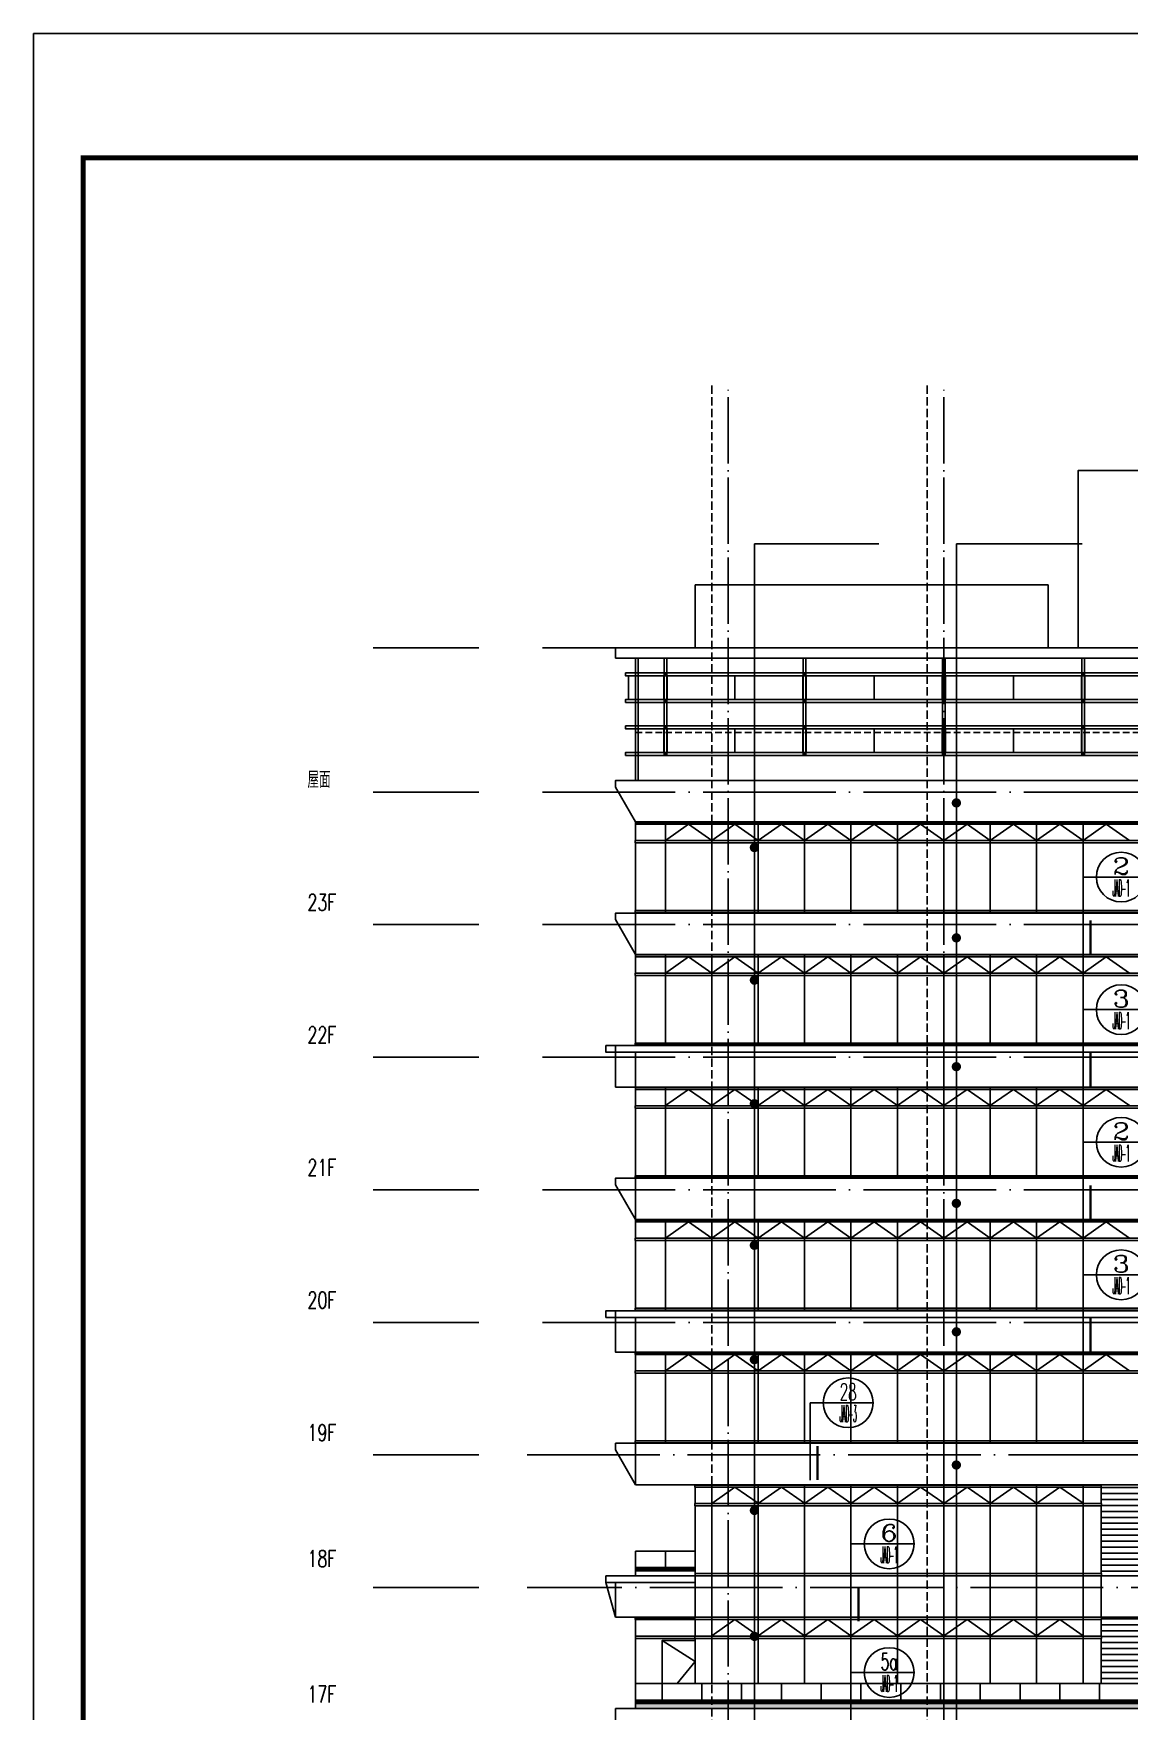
# Model space of a CAD drawing. Extents: x 1980812 to 2578970, y -669191 to 284498.
# Drawn here: x 2354384 to 2387442, y -268230 to -217606 of the extents above; entities that cross this region are included whole.
import ezdxf
from ezdxf.enums import TextEntityAlignment as Align

# ---------------------------------------------------------------- set-up
doc = ezdxf.new("R2010")
doc.units = 0
doc.header["$LTSCALE"] = 1000
doc.header["$MEASUREMENT"] = 0
for name, pattern in [('CONTINOUS', [0]), ('DASH', [0.35, 0.25, -0.1]), ('DOTE', [2.42, 2, -0.2, 0.02, -0.2]), ('HIDDEN', [0.375, 0.25, -0.125])]:
    doc.linetypes.add(name, pattern=pattern)
for name, color, linetype in [('0-立面(轮廓)', 63, 'CONTINOUS'), ('7-LM填充', 8, 'Continuous'), ('7-LM结构线、轮廓线', 40, 'Continuous'), ('8', 8, 'Continuous'), ('ALUM', 157, 'Continuous'), ('CURTWALL', 2, 'Continuous'), ('DIM_ELEV', 3, 'Continuous'), ('DIM_LEAD', 3, 'Continuous'), ('dote', 1, 'DOTE'), ('ELEV-4', 157, 'Continuous'), ('GLASS', 230, 'Continuous'), ('hatch', 8, 'Continuous'), ('HIDDEN', 8, 'HIDDEN'), ('LB铝板', 4, 'Continuous'), ('PJ', 4, 'Continuous'), ('PUB_DIM', 3, 'Continuous'), ('TK', 1, 'Continuous'), ('WALL', 4, 'Continuous'), ('柱网', 1, 'DOTE'), ('节点', 3, 'Continuous')]:
    doc.layers.add(name, color=color, linetype=linetype)
doc.styles.add('COMP', font='COMPLEX.shx', dxfattribs={"bigfont": 'hztxt'})
doc.styles.add('HZTXTW', font='txtw.shx', dxfattribs={"width": 0.6, "bigfont": 'hztxtw.shx'})
pattern_1 = [(0, (1050455.02, -1419414.14), (0, 180), [])]

# ---------------------------------------------------------------- blocks, each defined once
blk = doc.blocks.new('14123541325')
at = {"layer": 'hatch'}
h = blk.add_hatch(dxfattribs=at)
h.set_pattern_fill('玻璃', color=256, scale=150, style=0, double=1)
h.set_pattern_definition([(0, (-1363068.23, -1132663.94), (0, 180), [])])
h.paths.add_polyline_path([(-23831, -1390), (-23831, 720), (-23861, 720), (-23861, 800), (-23831, 800), (-23831, 1360), (-25480, 1360), (-25480, -1390)])
h.paths.add_polyline_path([(-26901, 720), (-26931, 720), (-26931, -1390), (-25480, -1390), (-25480, 1360), (-26931, 1360), (-26931, 800), (-26901, 800)])
at = {"layer": '0-立面(轮廓)', "color": 2}
for p, q in [((-41581, 1360), (-41581, 2260)), ((10719, 1360), (-41581, 1360)), ((-40991, 1345), (-40981, 1345)), ((-40991, 1290), (-40991, 1345)), ((-40991, 1290), (-40981, 1290)), ((-40981, 1345), (-40981, 1360)), ((-40981, 795), (-40981, 1290)), ((-39191, 1345), (-39181, 1345)), ((-39191, 1290), (-39191, 1345)), ((-39191, 1290), (-39181, 1290)), ((-39181, 1345), (-39181, 1360)), ((-39181, 795), (-39181, 1290)), ((-26931, 1345), (-26931, 1360)), ((-26921, 1345), (-26931, 1345)), ((-26931, 795), (-26931, 1290)), ((-26921, 1290), (-26931, 1290)), ((-26921, 1290), (-26921, 1345)), ((-23841, 1345), (-23831, 1345)), ((-23841, 1290), (-23841, 1345)), ((-23841, 1290), (-23831, 1290)), ((-23831, 1345), (-23831, 1360)), ((-23831, 795), (-23831, 1290)), ((10719, 1360), (10719, 1345)), ((10729, 1345), (10719, 1345)), ((10729, 1290), (10719, 1290)), ((10719, 1290), (10719, 795)), ((10729, 1290), (10729, 1345)), ((-40991, 795), (-40981, 795)), ((-40991, 725), (-40991, 795)), ((-40991, 725), (-40981, 725)), ((-40981, -1315), (-40981, 725)), ((-39191, 795), (-39181, 795)), ((-39191, 725), (-39191, 795)), ((-39191, 725), (-39181, 725)), ((-39181, -1313), (-39181, 725)), ((-26921, 795), (-26931, 795)), ((-26931, -1315), (-26931, 725)), ((-26921, 725), (-26931, 725)), ((-26921, 725), (-26921, 795)), ((-23841, 795), (-23831, 795)), ((-23841, 725), (-23841, 795)), ((-23841, 725), (-23831, 725)), ((-23831, -1315), (-23831, 725)), ((10719, 725), (10719, -1315)), ((-41581, -1390), (-39181, -1390)), ((-41581, -1590), (-41581, -1390)), ((-40991, -1315), (-40981, -1315)), ((-40991, -1372), (-40991, -1315)), ((-40991, -1372), (-40981, -1372)), ((-40981, -1390), (-40981, -1372)), ((-39191, -1385), (-39191, -1315)), ((-39191, -1385), (-39181, -1385)), ((-39181, -1740), (-39181, -1385)), ((-26921, -1315), (-26931, -1315)), ((-26931, -1740), (-26931, -1385)), ((-26921, -1385), (-26931, -1385)), ((-24431, -1390), (-26931, -1390)), ((-26921, -1385), (-26921, -1315)), ((11319, -1390), (-24431, -1390)), ((-24431, -1590), (-24431, -1390)), ((-23841, -1315), (-23831, -1315)), ((-23841, -1372), (-23841, -1315)), ((-23841, -1372), (-23831, -1372)), ((-23831, -1390), (-23831, -1372)), ((10729, -1315), (10719, -1315)), ((10729, -1372), (10719, -1372)), ((10719, -1372), (10719, -1390)), ((10729, -1372), (10729, -1315)), ((11319, -1390), (11319, -1590)), ((-41581, -1590), (-40981, -2640)), ((-41581, -1590), (-39181, -1590)), ((11319, -1590), (-24431, -1590)), ((-23831, -2640), (-23831, -1721)), ((-19631, -2640), (-19631, -1590)), ((10719, -1590), (10719, -2640))]:
    blk.add_line(p, q, dxfattribs=at)
at = {"layer": '0-立面(轮廓)'}
blk.add_line((-24431, -1590), (-24431, -1390), dxfattribs=at)
at = {"layer": '0-立面(轮廓)', "color": 2}
for points in [[(11219, 2610), (11319, 2610), (11319, 1360), (10719, 1360)], [(-24431, -1590), (-19631, -2640)], [(11319, -1590), (10719, -2640)]]:
    blk.add_lwpolyline(points, dxfattribs=at)
at = {"layer": '8'}
for p, q in [((-40081, 1360), (-40081, -1390)), ((-38681, 1360), (-38681, -1740)), ((-37281, 1360), (-37281, -1740)), ((-35881, 1360), (-35881, -1740)), ((-34481, 1360), (-34481, -1740)), ((-33081, 1360), (-33081, -1740)), ((-31681, 1360), (-31681, -1740)), ((-30281, 1360), (-30281, -1740)), ((-28881, 1360), (-28881, -1740)), ((-27481, 1360), (-27481, -1740)), ((-25898, 1360), (-25898, -1390)), ((-24865, 1360), (-24865, -1390)), ((-23281, 1360), (-23281, -1390)), ((-21881, 1360), (-21881, -1390)), ((-20481, 1360), (-20481, -1390)), ((-19081, 1360), (-19081, -1390)), ((-17681, 1360), (-17681, -1390)), ((-16281, 1360), (-16281, -1390)), ((-14881, 1360), (-14881, -1390)), ((-13481, 1360), (-13481, -1390)), ((-12081, 1360), (-12081, -1390)), ((-10681, 1360), (-10681, -1390)), ((-9281, 1360), (-9281, -1390)), ((-7881, 1360), (-7881, -1390)), ((-6481, 1360), (-6481, -1390)), ((-5081, 1360), (-5081, -1390)), ((-3681, 1360), (-3681, -1390)), ((-2281, 1360), (-2281, -1390)), ((-881, 1360), (-881, -1390)), ((519, 1360), (519, -1390)), ((1919, 1360), (1919, -1390)), ((3319, 1360), (3319, -1390)), ((4719, 1360), (4719, -1390)), ((6119, 1360), (6119, -1390)), ((7519, 1360), (7519, -1390)), ((8919, 1360), (8919, -1390)), ((10319, 1360), (10319, -1390))]:
    blk.add_line(p, q, dxfattribs=at)
for points in [[(-40081, 795), (-40531, 1290), (-40981, 795)], [(-37281, 795), (-37981, 1285), (-38681, 795)], [(-35881, 795), (-36581, 1285), (-37281, 795)], [(-34481, 795), (-35181, 1285), (-35881, 795)], [(-33081, 795), (-33781, 1285), (-34481, 795)], [(-31681, 795), (-32381, 1285), (-33081, 795)], [(-30281, 795), (-30981, 1285), (-31681, 795)], [(-28881, 795), (-29581, 1285), (-30281, 795)], [(-27481, 795), (-28181, 1285), (-28881, 795)], [(-21881, 800), (-22581, 1290), (-23281, 800)], [(-20481, 800), (-21181, 1290), (-21881, 800)], [(-19081, 800), (-19781, 1290), (-20481, 800)], [(-17681, 800), (-18381, 1290), (-19081, 800)], [(-16281, 800), (-16981, 1290), (-17681, 800)], [(-14881, 800), (-15581, 1290), (-16281, 800)], [(-13481, 800), (-14181, 1290), (-14881, 800)], [(-12081, 800), (-12781, 1290), (-13481, 800)], [(-10681, 800), (-11381, 1290), (-12081, 800)], [(-9281, 800), (-9981, 1290), (-10681, 800)], [(-7881, 800), (-8581, 1290), (-9281, 800)], [(-6481, 800), (-7181, 1290), (-7881, 800)], [(-5081, 800), (-5781, 1290), (-6481, 800)], [(-3681, 800), (-4381, 1290), (-5081, 800)], [(-2281, 800), (-2981, 1290), (-3681, 800)], [(-881, 800), (-1581, 1290), (-2281, 800)], [(519, 800), (-181, 1290), (-881, 800)], [(1919, 800), (1219, 1290), (519, 800)], [(3319, 800), (2619, 1290), (1919, 800)], [(4719, 800), (4019, 1290), (3319, 800)], [(6119, 800), (5419, 1290), (4719, 800)], [(7519, 800), (6819, 1290), (6119, 800)], [(8919, 800), (8219, 1290), (7519, 800)], [(10319, 800), (9619, 1290), (8919, 800)]]:
    blk.add_lwpolyline(points, dxfattribs=at)
at = {"layer": 'ALUM'}
for p, q in [((-26931, 1345), (-40981, 1345)), ((-26931, 1290), (-40981, 1290)), ((10719, 1345), (-23831, 1345)), ((10719, 1290), (-23831, 1290)), ((-26931, 795), (-40981, 795)), ((-26931, 725), (-40981, 725)), ((10719, 795), (-23841, 795)), ((10719, 725), (-23841, 725)), ((-39181, -1315), (-40981, -1315)), ((-39191, -1372), (-40981, -1372)), ((-26931, -1315), (-39181, -1315)), ((-26931, -1385), (-39181, -1385)), ((10719, -1315), (-23831, -1315)), ((10719, -1372), (-23831, -1372))]:
    blk.add_line(p, q, dxfattribs=at)
blk = doc.blocks.new('ASD')
at = {"color": 2}
for points in [[(-16, 77), (64, 77), (64, -2858), (-16, -2858)], [(4221, -368), (27, -368), (27, -458), (4221, -458)], [(4221, -1168), (27, -1168), (27, -1258), (4221, -1258)], [(4221, -1968), (27, -1968), (27, -2058), (4221, -2058)], [(4221, -2768), (27, -2768), (27, -2858), (4221, -2858)]]:
    blk.add_lwpolyline(points, close=True, dxfattribs=at)
at = {"layer": '8'}
for points in [[(2124, -458), (2124, -1168)], [(2124, -2058), (2124, -2768)]]:
    blk.add_lwpolyline(points, dxfattribs=at)
at = {"layer": 'ELEV-4'}
for points in [[(4174, -458), (74, -458), (74, -1168), (4174, -1168)], [(4174, -2058), (74, -2058), (74, -2768), (4174, -2768)]]:
    blk.add_lwpolyline(points, close=True, dxfattribs=at)
blk = doc.blocks.new('_index')
blk.add_line((-0.5, 0), (0.5, 0))
blk.add_circle((0, 0), 0.5)
at = {"style": 'COMP'}
for tag, width, p, p2 in [('1', 2.333333, (-0.17, 0.05), (0.17, 0.05)), ('-', 1.166667, (-0.17, -0.39), (0.17, -0.39))]:
    blk.add_attdef(tag, text='', height=0.34, dxfattribs=dict(at, width=width)).set_placement(p, p2, align=Align.FIT)
blk = doc.blocks.new('A$C312629BB')
at = {"layer": '节点'}
for p, q in [((10700, 69434), (11967, 69434)), ((10700, 67100), (10700, 69434)), ((10700, 65434), (11967, 65434)), ((10700, 63100), (10700, 65434)), ((10700, 61434), (11967, 61434)), ((10700, 59100), (10700, 61434)), ((10700, 57434), (11967, 57434)), ((10700, 55100), (10700, 57434)), ((2464, 53573), (3731, 53573)), ((2464, 51239), (2464, 53573)), ((3700, 46982), (3700, 49316)), ((3700, 45434), (4967, 45434)), ((3700, 43100), (3700, 45434))]:
    blk.add_line(p, q, dxfattribs=at)
at = {"layer": '节点', "ltscale": 0.5}
blk.add_line((3700, 49316), (4101, 49316), dxfattribs=at)
at = {"layer": '节点', "ltscale": 0.5, "const_width": 75}
for points in [[(10925, 67100), (10925, 68133)], [(10925, 63100), (10925, 64133)], [(10925, 59100), (10925, 60133)], [(10925, 55100), (10925, 56133)], [(2689, 51239), (2689, 52272)], [(3925, 46982), (3925, 48015)]]:
    blk.add_lwpolyline(points, dxfattribs=at)
at = {"layer": '节点', "ltscale": 0.5}
ref = blk.add_blockref('_index', (11851, 69434), dxfattribs=dict(at, xscale=1500.000000075524, yscale=1500.000000075524, zscale=1500.000000075524))
ref.add_attrib('1', '2', dxfattribs={"layer": '0', "height": 510, "rotation": 360, "style": 'COMP', "width": 1.5}).set_placement((11596, 69509), (12106, 69509), align=Align.FIT)
ref.add_attrib('-', 'JAD-1', dxfattribs={"layer": '0', "height": 510, "style": 'COMP', "width": 0.225806}).set_placement((11596, 68849), (12106, 68849), align=Align.FIT)
ref = blk.add_blockref('_index', (11851, 65434), dxfattribs=dict(at, xscale=1500.000000075524, yscale=1500.000000075524, zscale=1500.000000075524))
ref.add_attrib('1', '3', dxfattribs={"layer": '0', "height": 510, "rotation": 360, "style": 'COMP', "width": 1.5}).set_placement((11596, 65509), (12106, 65509), align=Align.FIT)
ref.add_attrib('-', 'JAD-1', dxfattribs={"layer": '0', "height": 510, "style": 'COMP', "width": 0.225806}).set_placement((11596, 64849), (12106, 64849), align=Align.FIT)
ref = blk.add_blockref('_index', (11851, 61434), dxfattribs=dict(at, xscale=1500.000000075524, yscale=1500.000000075524, zscale=1500.000000075524))
ref.add_attrib('1', '2', dxfattribs={"layer": '0', "height": 510, "rotation": 360, "style": 'COMP', "width": 1.5}).set_placement((11596, 61509), (12106, 61509), align=Align.FIT)
ref.add_attrib('-', 'JAD-1', dxfattribs={"layer": '0', "height": 510, "style": 'COMP', "width": 0.225806}).set_placement((11596, 60849), (12106, 60849), align=Align.FIT)
ref = blk.add_blockref('_index', (11851, 57434), dxfattribs=dict(at, xscale=1500.000000075524, yscale=1500.000000075524, zscale=1500.000000075524))
ref.add_attrib('1', '3', dxfattribs={"layer": '0', "height": 510, "rotation": 360, "style": 'COMP', "width": 1.5}).set_placement((11596, 57509), (12106, 57509), align=Align.FIT)
ref.add_attrib('-', 'JAD-1', dxfattribs={"layer": '0', "height": 510, "style": 'COMP', "width": 0.225806}).set_placement((11596, 56849), (12106, 56849), align=Align.FIT)
ref = blk.add_blockref('_index', (3615, 53573), dxfattribs=dict(at, xscale=1500.000000075524, yscale=1500.000000075524, zscale=1500.000000075524))
ref.add_attrib('1', '28', dxfattribs={"layer": '0', "height": 510, "rotation": 360, "style": 'COMP', "width": 0.617647}).set_placement((3360, 53648), (3870, 53648), align=Align.FIT)
ref.add_attrib('-', 'JAD-3', dxfattribs={"layer": '0', "height": 510, "style": 'COMP', "width": 0.214286}).set_placement((3360, 52988), (3870, 52988), align=Align.FIT)
ref = blk.add_blockref('_index', (4851, 49316), dxfattribs=dict(at, xscale=1500.000000075524, yscale=1500.000000075524, zscale=1500.000000075524))
ref.add_attrib('1', '6', dxfattribs={"layer": '0', "height": 510, "rotation": 360, "style": 'COMP', "width": 1.5}).set_placement((4596, 49391), (5106, 49391), align=Align.FIT)
ref.add_attrib('-', 'JAD-1', dxfattribs={"layer": '0', "height": 510, "style": 'COMP', "width": 0.225806}).set_placement((4596, 48731), (5106, 48731), align=Align.FIT)
ref = blk.add_blockref('_index', (4851, 45434), dxfattribs=dict(at, xscale=1500.000000075524, yscale=1500.000000075524, zscale=1500.000000075524))
ref.add_attrib('1', '5a', dxfattribs={"layer": '0', "height": 510, "rotation": 360, "style": 'COMP', "width": 0.6}).set_placement((4596, 45509), (5106, 45509), align=Align.FIT)
ref.add_attrib('-', 'JAD-1', dxfattribs={"layer": '0', "height": 510, "style": 'COMP', "width": 0.225806}).set_placement((4596, 44849), (5106, 44849), align=Align.FIT)
blk = doc.blocks.new('A$C71A564B7')
at = {"layer": 'DIM_LEAD', "color": 3}
for p, q in [((786, 1279), (786, 79488)), ((786, 10325), (786, 79488)), ((786, 14325), (786, 79488)), ((786, 18525), (786, 79488)), ((786, 22325), (786, 79488)), ((786, 25616), (786, 79488)), ((786, 30325), (786, 79488)), ((786, 34325), (786, 79488)), ((786, 38325), (786, 79488)), ((786, 42325), (786, 79488)), ((786, 46525), (786, 79488)), ((786, 50325), (786, 79488)), ((786, 54875), (786, 79488)), ((786, 58325), (786, 79488)), ((786, 62596), (786, 79488)), ((786, 66325), (786, 79488)), ((786, 70325), (786, 79488)), ((786, 4690), (786, 79488)), ((786, 79488), (4539, 79488)), ((6879, 3590), (6879, 79488)), ((6879, 11693), (6879, 79488)), ((6879, 55713), (6879, 79488)), ((6879, 19693), (6879, 79488)), ((6879, 23693), (6879, 79488)), ((6879, 39693), (6879, 79488)), ((6879, 51695), (6879, 79488)), ((6879, 63714), (6879, 79488)), ((6879, 71672), (6879, 79488)), ((6879, 3590), (6879, 79488)), ((6879, 27770), (6879, 79488)), ((6879, 7724), (6879, 79488)), ((6879, 43689), (6879, 79488)), ((6879, 35658), (6879, 79488)), ((6879, 16093), (6879, 79488)), ((6879, 67600), (6879, 79488)), ((6879, 59590), (6879, 79488)), ((6879, 79488), (10677, 79488))]:
    blk.add_line(p, q, dxfattribs=at)
at = {"layer": 'DIM_LEAD', "color": 3, "const_width": 140}
for points in [[(6879, 71602, 1), (6879, 71742, 1)], [(786, 70255, 1), (786, 70395, 1)], [(6879, 67530, 1), (6879, 67670, 1)], [(786, 66255, 1), (786, 66395, 1)], [(6879, 63644, 1), (6879, 63784, 1)], [(786, 62526, 1), (786, 62666, 1)], [(6879, 59520, 1), (6879, 59660, 1)], [(786, 58255, 1), (786, 58395, 1)], [(6879, 55643, 1), (6879, 55783, 1)], [(786, 54805, 1), (786, 54945, 1)], [(6879, 51625, 1), (6879, 51765, 1)], [(786, 50255, 1), (786, 50395, 1)], [(786, 46455, 1), (786, 46595, 1)]]:
    blk.add_lwpolyline(points, format="xyb", close=True, dxfattribs=at)

msp = doc.modelspace()

# ---------------------------------------------------------------- hatches: boundary and pattern name
at = {"layer": 'hatch'}
h = msp.add_hatch(dxfattribs=at)
h.set_pattern_fill('玻璃', color=256, scale=150, style=0, double=1)
h.set_pattern_definition(pattern_1)
h.paths.add_polyline_path([(2389692.1, -262025.4), (2389682.1, -262025.4), (2389682.1, -261955.4), (2389692.1, -261955.4), (2389692.1, -261460.4), (2389682.1, -261460.4), (2389682.1, -261405.4), (2389692.1, -261405.4), (2389692.1, -261390.4), (2386592.1, -261390.4), (2386592.1, -261955.4), (2386602.1, -261955.4), (2386602.1, -262025.4), (2386592.1, -262025.4), (2386592.1, -264140.4), (2386602.1, -264140.4), (2389692.1, -264140.4)])
h = msp.add_hatch(dxfattribs=at)
h.set_pattern_fill('玻璃', color=256, scale=150, style=0, double=1)
h.set_pattern_definition(pattern_1)
h.paths.add_polyline_path([(2386592.1, -265390.4), (2386592.1, -267350.4), (2389692.1, -267350.4), (2389692.1, -266025.4), (2389682.1, -266025.4), (2389682.1, -265955.4), (2389692.1, -265955.4), (2389692.1, -265460.4), (2389682.1, -265460.4), (2389682.1, -265390.4)])
h = msp.add_hatch(dxfattribs=at)
h.set_pattern_fill('粉刷', color=256, scale=50, style=0, double=1)
h.set_pattern_definition([(37.5, (1050455.02, -1403594.14), (-6.299336, 192.682377), [0, -152, 0, -170, 0, -162.5]), (7.5, (1050455.02, -1403594.14), (176.97767, 282.214607), [0, -82, 0, -137, 0, -52.5]), (327.5, (1050332.02, -1403594.14), (311.414186, 0.565905), [0, -50, 0, -180, 0, -235]), (317.5, (1050332.02, -1403594.14), (300.61266, 87.767556), [0, -25, 0, -118, 0, -135])])
h.paths.add_polyline_path([(2389692.1, -267990.4), (2372542.1, -267990.4), (2372542.1, -268140.4), (2389692.1, -268140.4)])

# ---------------------------------------------------------------- linework, layer by layer
at = {"color": 2}
for points in [[(2373439.1, -236895.4), (2372242.1, -236895.4), (2372242.1, -236985.4), (2373439.1, -236985.4)], [(2372542.1, -236450.4), (2372622.1, -236450.4), (2372622.1, -240140.4), (2372542.1, -240140.4)], [(2373439.1, -237695.4), (2372242.1, -237695.4), (2372242.1, -237785.4), (2373439.1, -237785.4)], [(2373439.1, -238495.4), (2372242.1, -238495.4), (2372242.1, -238585.4), (2373439.1, -238585.4)], [(2373439.1, -239295.4), (2372242.1, -239295.4), (2372242.1, -239385.4), (2373439.1, -239385.4)]]:
    msp.add_lwpolyline(points, close=True, dxfattribs=at)
at = {"layer": '0-立面(轮廓)', "color": 2}
for p, q in [((2407692.1, -240140.4), (2372542.1, -240140.4)), ((2408092.1, -240140.4), (2372542.1, -240140.4)), ((2372532.1, -241955.4), (2372532.1, -242025.4)), ((2372542.1, -241955.4), (2372532.1, -241955.4)), ((2372542.1, -242025.4), (2372532.1, -242025.4)), ((2372542.1, -244065.4), (2372542.1, -242025.4)), ((2372532.1, -244122.4), (2372532.1, -244065.4)), ((2372542.1, -244065.4), (2372532.1, -244065.4)), ((2372532.1, -244122.4), (2372532.1, -244065.4)), ((2372542.1, -244065.4), (2372532.1, -244065.4)), ((2372532.1, -244122.4), (2372542.1, -244122.4)), ((2372532.1, -244122.4), (2372542.1, -244122.4)), ((2372542.1, -244140.4), (2372542.1, -244122.4)), ((2372542.1, -244140.4), (2372542.1, -244122.4)), ((2372542.1, -244122.4), (2372542.1, -244140.4)), ((2372542.1, -244140.4), (2372542.1, -244122.4)), ((2372542.1, -244140.4), (2372542.1, -244122.4)), ((2372542.1, -244122.4), (2372542.1, -244140.4)), ((2408092.1, -244140.4), (2372542.1, -244140.4)), ((2372542.1, -244140.4), (2372542.1, -244490.4)), ((2408092.1, -244140.4), (2372542.1, -244140.4)), ((2372542.1, -244140.4), (2372542.1, -244490.4)), ((2372542.1, -245390.4), (2372542.1, -244490.4)), ((2407692.1, -245390.4), (2372542.1, -245390.4)), ((2372542.1, -245955.4), (2372542.1, -245390.4)), ((2411242.1, -245390.4), (2372542.1, -245390.4)), ((2372532.1, -245955.4), (2372532.1, -246025.4)), ((2372542.1, -245955.4), (2372532.1, -245955.4)), ((2372542.1, -246025.4), (2372532.1, -246025.4)), ((2372542.1, -248063.4), (2372542.1, -246025.4)), ((2371942.1, -248140.4), (2371642.1, -248140.4)), ((2371642.1, -248140.4), (2371642.1, -248340.4)), ((2371942.1, -248140.4), (2371642.1, -248140.4)), ((2371642.1, -248140.4), (2371642.1, -248340.4)), ((2371642.1, -248340.4), (2371942.1, -248340.4)), ((2371642.1, -248340.4), (2371942.1, -248340.4)), ((2371942.1, -248140.4), (2371942.1, -248340.4)), ((2371942.1, -248340.4), (2371942.1, -248140.4)), ((2425142.1, -248140.4), (2371942.1, -248140.4)), ((2371942.1, -248140.4), (2371942.1, -248340.4)), ((2425142.1, -248340.4), (2371942.1, -248340.4)), ((2372532.1, -248120.4), (2372532.1, -248063.4)), ((2372542.1, -248063.4), (2372532.1, -248063.4)), ((2372532.1, -248120.4), (2372542.1, -248120.4)), ((2372542.1, -248140.4), (2372542.1, -248120.4)), ((2372542.1, -248140.4), (2372542.1, -248120.4)), ((2372542.1, -248120.4), (2372542.1, -248140.4)), ((2372542.1, -249955.4), (2372542.1, -248340.4)), ((2424842.1, -249390.4), (2372542.1, -249390.4)), ((2372532.1, -249955.4), (2372532.1, -250025.4)), ((2372542.1, -249955.4), (2372532.1, -249955.4)), ((2372542.1, -250025.4), (2372532.1, -250025.4)), ((2372542.1, -252065.4), (2372542.1, -250025.4)), ((2372532.1, -252122.4), (2372532.1, -252065.4)), ((2372542.1, -252065.4), (2372532.1, -252065.4)), ((2372532.1, -252122.4), (2372542.1, -252122.4)), ((2372542.1, -252140.4), (2372542.1, -252122.4)), ((2372542.1, -252140.4), (2372542.1, -252122.4)), ((2372542.1, -252122.4), (2372542.1, -252140.4)), ((2408092.1, -252140.4), (2372542.1, -252140.4)), ((2372542.1, -252140.4), (2372542.1, -252490.4)), ((2372542.1, -253390.4), (2372542.1, -252490.4)), ((2407692.1, -253390.4), (2372542.1, -253390.4)), ((2372542.1, -253955.4), (2372542.1, -253390.4)), ((2411242.1, -253390.4), (2372542.1, -253390.4)), ((2372532.1, -253955.4), (2372532.1, -254025.4)), ((2372542.1, -253955.4), (2372532.1, -253955.4)), ((2372542.1, -254025.4), (2372532.1, -254025.4)), ((2372542.1, -256063.4), (2372542.1, -254025.4)), ((2371942.1, -256140.4), (2371642.1, -256140.4)), ((2371642.1, -256140.4), (2371642.1, -256340.4)), ((2371942.1, -256340.4), (2371942.1, -256140.4)), ((2425142.1, -256140.4), (2371942.1, -256140.4)), ((2371942.1, -256140.4), (2371942.1, -256340.4)), ((2372532.1, -256120.4), (2372532.1, -256063.4)), ((2372542.1, -256063.4), (2372532.1, -256063.4)), ((2372532.1, -256120.4), (2372542.1, -256120.4)), ((2372542.1, -256140.4), (2372542.1, -256120.4)), ((2372542.1, -256140.4), (2372542.1, -256120.4)), ((2372542.1, -256120.4), (2372542.1, -256140.4)), ((2371642.1, -256340.4), (2371942.1, -256340.4)), ((2425142.1, -256340.4), (2371942.1, -256340.4)), ((2372542.1, -256490.4), (2372542.1, -256340.4)), ((2372542.1, -257390.4), (2372542.1, -256490.4)), ((2372532.1, -257405.4), (2372542.1, -257405.4)), ((2372532.1, -257460.4), (2372532.1, -257405.4)), ((2372532.1, -257460.4), (2372542.1, -257460.4)), ((2424842.1, -257390.4), (2372542.1, -257390.4)), ((2372542.1, -257390.4), (2372542.1, -257405.4)), ((2372542.1, -257460.4), (2372542.1, -257955.4)), ((2372532.1, -257955.4), (2372542.1, -257955.4)), ((2372532.1, -258025.4), (2372532.1, -257955.4)), ((2372532.1, -258025.4), (2372542.1, -258025.4)), ((2372542.1, -258025.4), (2372542.1, -260065.4)), ((2372532.1, -260065.4), (2372542.1, -260065.4)), ((2372532.1, -260122.4), (2372532.1, -260065.4)), ((2372532.1, -260122.4), (2372542.1, -260122.4)), ((2372542.1, -260122.4), (2372542.1, -260140.4)), ((2372542.1, -260490.4), (2372542.1, -260140.4)), ((2408092.1, -260140.4), (2372542.1, -260140.4)), ((2372542.1, -260490.4), (2372542.1, -261390.4)), ((2411242.1, -261390.4), (2372542.1, -261390.4)), ((2374332.1, -261405.4), (2374342.1, -261405.4)), ((2374332.1, -261460.4), (2374332.1, -261405.4)), ((2374332.1, -261460.4), (2374342.1, -261460.4)), ((2374342.1, -261390.4), (2374342.1, -261405.4)), ((2374342.1, -261460.4), (2374342.1, -261955.4)), ((2386592.1, -261955.4), (2386592.1, -261390.4)), ((2374332.1, -261955.4), (2374342.1, -261955.4)), ((2374332.1, -262025.4), (2374332.1, -261955.4)), ((2374332.1, -262025.4), (2374342.1, -262025.4)), ((2374342.1, -262025.4), (2374342.1, -264065.4)), ((2386592.1, -261955.4), (2386602.1, -261955.4)), ((2386592.1, -264065.4), (2386592.1, -262025.4)), ((2386602.1, -262025.4), (2386592.1, -262025.4)), ((2386602.1, -261955.4), (2386602.1, -262025.4)), ((2372542.1, -263390.4), (2374342.1, -263390.4)), ((2371642.1, -264340.4), (2371642.1, -264140.4)), ((2374342.1, -264140.4), (2371642.1, -264140.4)), ((2374342.1, -264135.4), (2374342.1, -264490.4)), ((2386592.1, -264065.4), (2386602.1, -264065.4)), ((2386592.1, -264490.4), (2386592.1, -264135.4)), ((2386602.1, -264135.4), (2386592.1, -264135.4)), ((2425142.1, -264140.4), (2386592.1, -264140.4)), ((2386602.1, -264065.4), (2386602.1, -264135.4)), ((2374342.1, -264340.4), (2371642.1, -264340.4)), ((2371642.1, -264340.4), (2371942.1, -265390.4)), ((2371942.1, -264490.4), (2371942.1, -264340.4)), ((2371942.1, -265390.4), (2371942.1, -264490.4)), ((2374342.1, -264490.4), (2374342.1, -265390.4)), ((2374342.1, -264490.4), (2374342.1, -265390.4)), ((2386592.1, -264490.4), (2386592.1, -265390.4)), ((2371942.1, -265390.4), (2374342.1, -265390.4)), ((2372532.1, -265460.4), (2372532.1, -265405.4)), ((2372542.1, -265405.4), (2372532.1, -265405.4)), ((2372532.1, -265460.4), (2372542.1, -265460.4)), ((2372542.1, -267390.4), (2372542.1, -265390.4)), ((2372542.1, -265405.4), (2372542.1, -265390.4)), ((2372542.1, -267390.4), (2372542.1, -265460.4)), ((2374332.1, -265460.4), (2374332.1, -265390.4)), ((2374342.1, -265390.4), (2374332.1, -265390.4)), ((2374332.1, -265460.4), (2374332.1, -265390.4)), ((2374342.1, -265390.4), (2374332.1, -265390.4)), ((2374342.1, -265460.4), (2374342.1, -265955.4)), ((2374342.1, -265460.4), (2374342.1, -265955.4)), ((2389242.1, -265390.4), (2386592.1, -265390.4)), ((2386592.1, -265390.4), (2386602.1, -265390.4)), ((2386592.1, -265460.4), (2386592.1, -265955.4)), ((2386602.1, -265460.4), (2386592.1, -265460.4)), ((2386602.1, -265460.4), (2386602.1, -265390.4)), ((2374332.1, -266025.4), (2374332.1, -265955.4)), ((2374342.1, -265955.4), (2374332.1, -265955.4)), ((2374332.1, -266025.4), (2374332.1, -265955.4)), ((2374342.1, -265955.4), (2374332.1, -265955.4)), ((2374342.1, -266025.4), (2374332.1, -266025.4)), ((2374342.1, -266025.4), (2374342.1, -267390.4)), ((2374342.1, -266025.4), (2374342.1, -267390.4)), ((2386592.1, -265955.4), (2386602.1, -265955.4)), ((2386592.1, -266025.4), (2386592.1, -267390.4)), ((2386602.1, -266025.4), (2386592.1, -266025.4)), ((2386602.1, -266025.4), (2386602.1, -265955.4)), ((2372542.1, -267390.4), (2389692.1, -267390.4)), ((2372542.1, -267990.4), (2372542.1, -267390.4)), ((2424842.1, -268140.4), (2371942.1, -268140.4)), ((2371942.1, -268490.4), (2371942.1, -268140.4))]:
    msp.add_line(p, q, dxfattribs=at)
for points in [[(2372542.1, -240140.4), (2371942.1, -240140.4), (2371942.1, -240340.4), (2372542.1, -241390.4)], [(2372542.1, -241390.4), (2372542.1, -241955.4)], [(2372542.1, -241390.4), (2410692.1, -241390.4)], [(2372542.1, -244140.4), (2371942.1, -244140.4), (2371942.1, -244340.4), (2372542.1, -245390.4)], [(2372542.1, -244140.4), (2371942.1, -244140.4), (2371942.1, -244340.4), (2372542.1, -245390.4)], [(2371942.1, -248340.4), (2371942.1, -249390.4), (2372542.1, -249390.4)], [(2372542.1, -252140.4), (2371942.1, -252140.4), (2371942.1, -252340.4), (2372542.1, -253390.4)], [(2371942.1, -256340.4), (2371942.1, -257390.4), (2372542.1, -257390.4)], [(2372542.1, -260140.4), (2371942.1, -260140.4), (2371942.1, -260340.4), (2372542.1, -261390.4)], [(2374332.1, -266025.4), (2374342.1, -266025.4)]]:
    msp.add_lwpolyline(points, dxfattribs=at)
at = {"layer": '7-LM填充', "color": 8}
for points in [[(2373342.1, -267390.4), (2373342.1, -266090.4), (2374342.1, -266090.4), (2374342.1, -267390.4)], [(2373342.1, -266090.4), (2374342.1, -266720.4), (2373796.5, -267390.4)]]:
    msp.add_lwpolyline(points, dxfattribs=at)
at = {"layer": '7-LM结构线、轮廓线', "color": 2}
for p, q in [((2374342.1, -265460.4), (2374342.1, -265955.4)), ((2374342.1, -266025.4), (2374342.1, -267390.4))]:
    msp.add_line(p, q, dxfattribs=at)
at = {"layer": '8'}
for p, q in [((2373442.1, -241390.4), (2373442.1, -244140.4)), ((2374842.1, -241390.4), (2374842.1, -244140.4)), ((2376242.1, -241390.4), (2376242.1, -244140.4)), ((2377642.1, -241390.4), (2377642.1, -244140.4)), ((2379042.1, -241390.4), (2379042.1, -244140.4)), ((2380442.1, -241390.4), (2380442.1, -244140.4)), ((2381842.1, -241390.4), (2381842.1, -244140.4)), ((2383242.1, -241390.4), (2383242.1, -244140.4)), ((2384642.1, -241390.4), (2384642.1, -244140.4)), ((2386042.1, -241390.4), (2386042.1, -244140.4)), ((2373442.1, -245390.4), (2373442.1, -248140.4)), ((2374842.1, -245390.4), (2374842.1, -248140.4)), ((2376242.1, -245390.4), (2376242.1, -248140.4)), ((2377642.1, -245390.4), (2377642.1, -248140.4)), ((2379042.1, -245390.4), (2379042.1, -248140.4)), ((2380442.1, -245390.4), (2380442.1, -248140.4)), ((2381842.1, -245390.4), (2381842.1, -248140.4)), ((2383242.1, -245390.4), (2383242.1, -248140.4)), ((2384642.1, -245390.4), (2384642.1, -248140.4)), ((2386042.1, -245390.4), (2386042.1, -248140.4)), ((2373442.1, -249390.4), (2373442.1, -252140.4)), ((2374842.1, -249390.4), (2374842.1, -252140.4)), ((2376242.1, -249390.4), (2376242.1, -252140.4)), ((2377642.1, -249390.4), (2377642.1, -252140.4)), ((2379042.1, -249390.4), (2379042.1, -252140.4)), ((2380442.1, -249390.4), (2380442.1, -252140.4)), ((2381842.1, -249390.4), (2381842.1, -252140.4)), ((2383242.1, -249390.4), (2383242.1, -252140.4)), ((2384642.1, -249390.4), (2384642.1, -252140.4)), ((2386042.1, -249390.4), (2386042.1, -252140.4)), ((2373442.1, -253390.4), (2373442.1, -256140.4)), ((2374842.1, -253390.4), (2374842.1, -256140.4)), ((2376242.1, -253390.4), (2376242.1, -256140.4)), ((2377642.1, -253390.4), (2377642.1, -256140.4)), ((2379042.1, -253390.4), (2379042.1, -256140.4)), ((2380442.1, -253390.4), (2380442.1, -256140.4)), ((2381842.1, -253390.4), (2381842.1, -256140.4)), ((2383242.1, -253390.4), (2383242.1, -256140.4)), ((2384642.1, -253390.4), (2384642.1, -256140.4)), ((2386042.1, -253390.4), (2386042.1, -256140.4)), ((2373442.1, -257390.4), (2373442.1, -260140.4)), ((2374842.1, -257390.4), (2374842.1, -260140.4)), ((2376242.1, -257390.4), (2376242.1, -260140.4)), ((2377642.1, -257390.4), (2377642.1, -260140.4)), ((2379042.1, -257390.4), (2379042.1, -260140.4)), ((2380442.1, -257390.4), (2380442.1, -260140.4)), ((2381842.1, -257390.4), (2381842.1, -260140.4)), ((2383242.1, -257390.4), (2383242.1, -260140.4)), ((2384642.1, -257390.4), (2384642.1, -260140.4)), ((2386042.1, -257390.4), (2386042.1, -260140.4)), ((2374842.1, -261390.4), (2374842.1, -267390.4)), ((2376242.1, -261390.4), (2376242.1, -264490.4)), ((2377642.1, -261390.4), (2377642.1, -264490.4)), ((2379042.1, -261390.4), (2379042.1, -264490.4)), ((2380442.1, -261390.4), (2380442.1, -264490.4)), ((2381842.1, -261390.4), (2381842.1, -264490.4)), ((2383242.1, -261390.4), (2383242.1, -264490.4)), ((2384642.1, -261390.4), (2384642.1, -264490.4)), ((2386042.1, -261390.4), (2386042.1, -267390.4)), ((2372542.1, -263940.4), (2374342.1, -263940.4)), ((2376242.1, -264490.4), (2376242.1, -267390.4)), ((2377642.1, -264490.4), (2377642.1, -267390.4)), ((2379042.1, -264490.4), (2379042.1, -267390.4)), ((2380442.1, -264490.4), (2380442.1, -267390.4)), ((2381842.1, -264490.4), (2381842.1, -267390.4)), ((2383242.1, -264490.4), (2383242.1, -267390.4)), ((2384642.1, -264490.4), (2384642.1, -267390.4)), ((2372542.1, -267940.4), (2389692.1, -267940.4))]:
    msp.add_line(p, q, dxfattribs=at)
for points in [[(2373442.1, -241950.4), (2374142.1, -241460.4), (2374841.1, -241950.4)], [(2374842.1, -241950.4), (2375542.1, -241460.4), (2376241.1, -241950.4)], [(2376242.1, -241950.4), (2376942.1, -241460.4), (2377641.1, -241950.4)], [(2377642.1, -241950.4), (2378342.1, -241460.4), (2379041.1, -241950.4)], [(2379042.1, -241950.4), (2379742.1, -241460.4), (2380441.1, -241950.4)], [(2380442.1, -241950.4), (2381142.1, -241460.4), (2381841.1, -241950.4)], [(2381842.1, -241950.4), (2382542.1, -241460.4), (2383241.1, -241950.4)], [(2383242.1, -241950.4), (2383942.1, -241460.4), (2384641.1, -241950.4)], [(2384642.1, -241950.4), (2385342.1, -241460.4), (2386041.1, -241950.4)], [(2386042.1, -241950.4), (2386742.1, -241460.4), (2387441.1, -241950.4)], [(2374842.1, -245950.4), (2374142.1, -245460.4), (2373442.1, -245950.4)], [(2376242.1, -245950.4), (2375542.1, -245460.4), (2374842.1, -245950.4)], [(2377642.1, -245950.4), (2376942.1, -245460.4), (2376242.1, -245950.4)], [(2379042.1, -245950.4), (2378342.1, -245460.4), (2377642.1, -245950.4)], [(2380442.1, -245950.4), (2379742.1, -245460.4), (2379042.1, -245950.4)], [(2381842.1, -245950.4), (2381142.1, -245460.4), (2380442.1, -245950.4)], [(2383242.1, -245950.4), (2382542.1, -245460.4), (2381842.1, -245950.4)], [(2384642.1, -245950.4), (2383942.1, -245460.4), (2383242.1, -245950.4)], [(2386042.1, -245950.4), (2385342.1, -245460.4), (2384642.1, -245950.4)], [(2387442.1, -245950.4), (2386742.1, -245460.4), (2386042.1, -245950.4)], [(2373442.1, -249950.4), (2374142.1, -249460.4), (2374841.1, -249950.4)], [(2374842.1, -249950.4), (2375542.1, -249460.4), (2376241.1, -249950.4)], [(2376242.1, -249950.4), (2376942.1, -249460.4), (2377641.1, -249950.4)], [(2377642.1, -249950.4), (2378342.1, -249460.4), (2379041.1, -249950.4)], [(2379042.1, -249950.4), (2379742.1, -249460.4), (2380441.1, -249950.4)], [(2380442.1, -249950.4), (2381142.1, -249460.4), (2381841.1, -249950.4)], [(2381842.1, -249950.4), (2382542.1, -249460.4), (2383241.1, -249950.4)], [(2383242.1, -249950.4), (2383942.1, -249460.4), (2384641.1, -249950.4)], [(2384642.1, -249950.4), (2385342.1, -249460.4), (2386041.1, -249950.4)], [(2386042.1, -249950.4), (2386742.1, -249460.4), (2387441.1, -249950.4)], [(2374842.1, -253950.4), (2374142.1, -253460.4), (2373442.1, -253950.4)], [(2376242.1, -253950.4), (2375542.1, -253460.4), (2374842.1, -253950.4)], [(2377642.1, -253950.4), (2376942.1, -253460.4), (2376242.1, -253950.4)], [(2379042.1, -253950.4), (2378342.1, -253460.4), (2377642.1, -253950.4)], [(2380442.1, -253950.4), (2379742.1, -253460.4), (2379042.1, -253950.4)], [(2381842.1, -253950.4), (2381142.1, -253460.4), (2380442.1, -253950.4)], [(2383242.1, -253950.4), (2382542.1, -253460.4), (2381842.1, -253950.4)], [(2384642.1, -253950.4), (2383942.1, -253460.4), (2383242.1, -253950.4)], [(2386042.1, -253950.4), (2385342.1, -253460.4), (2384642.1, -253950.4)], [(2387442.1, -253950.4), (2386742.1, -253460.4), (2386042.1, -253950.4)], [(2373442.1, -257950.4), (2374142.1, -257460.4), (2374841.1, -257950.4)], [(2374842.1, -257950.4), (2375542.1, -257460.4), (2376241.1, -257950.4)], [(2376242.1, -257950.4), (2376942.1, -257460.4), (2377641.1, -257950.4)], [(2377642.1, -257950.4), (2378342.1, -257460.4), (2379041.1, -257950.4)], [(2379042.1, -257950.4), (2379742.1, -257460.4), (2380441.1, -257950.4)], [(2380442.1, -257950.4), (2381142.1, -257460.4), (2381841.1, -257950.4)], [(2381842.1, -257950.4), (2382542.1, -257460.4), (2383241.1, -257950.4)], [(2383242.1, -257950.4), (2383942.1, -257460.4), (2384641.1, -257950.4)], [(2384642.1, -257950.4), (2385342.1, -257460.4), (2386041.1, -257950.4)], [(2386042.1, -257950.4), (2386742.1, -257460.4), (2387441.1, -257950.4)], [(2376242.1, -261950.4), (2375542.1, -261460.4), (2374842.1, -261955.4)], [(2377642.1, -261950.4), (2376942.1, -261460.4), (2376242.1, -261955.4)], [(2379042.1, -261950.4), (2378342.1, -261460.4), (2377642.1, -261955.4)], [(2380442.1, -261950.4), (2379742.1, -261460.4), (2379042.1, -261955.4)], [(2381842.1, -261950.4), (2381142.1, -261460.4), (2380442.1, -261955.4)], [(2383242.1, -261950.4), (2382542.1, -261460.4), (2381842.1, -261955.4)], [(2384642.1, -261950.4), (2383942.1, -261460.4), (2383242.1, -261955.4)], [(2386042.1, -261950.4), (2385342.1, -261460.4), (2384642.1, -261955.4)], [(2376242.1, -265950.4), (2375542.1, -265460.4), (2374842.1, -265950.4)], [(2377642.1, -265950.4), (2376942.1, -265460.4), (2376242.1, -265950.4)], [(2379042.1, -265950.4), (2378342.1, -265460.4), (2377642.1, -265950.4)], [(2380442.1, -265950.4), (2379742.1, -265460.4), (2379042.1, -265950.4)], [(2381842.1, -265950.4), (2381142.1, -265460.4), (2380442.1, -265950.4)], [(2383242.1, -265950.4), (2382542.1, -265460.4), (2381842.1, -265950.4)], [(2384642.1, -265950.4), (2383942.1, -265460.4), (2383242.1, -265950.4)], [(2386042.1, -265950.4), (2385342.1, -265460.4), (2384642.1, -265950.4)]]:
    msp.add_lwpolyline(points, dxfattribs=at)
at = {"layer": 'ALUM'}
for p, q in [((2372542.1, -241405.4), (2407592.1, -241405.4)), ((2372542.1, -241460.4), (2407592.1, -241460.4)), ((2372542.1, -241955.4), (2407602.1, -241955.4)), ((2372542.1, -242025.4), (2407602.1, -242025.4)), ((2372542.1, -244065.4), (2407592.1, -244065.4)), ((2372542.1, -244065.4), (2407592.1, -244065.4)), ((2372542.1, -244122.4), (2407592.1, -244122.4)), ((2372542.1, -244122.4), (2407592.1, -244122.4)), ((2372542.1, -245405.4), (2407592.1, -245405.4)), ((2372542.1, -245460.4), (2407592.1, -245460.4)), ((2372542.1, -245955.4), (2407592.1, -245955.4)), ((2372542.1, -246025.4), (2407592.1, -246025.4)), ((2372542.1, -248063.4), (2407592.1, -248063.4)), ((2372542.1, -248120.4), (2407592.1, -248120.4)), ((2372542.1, -249405.4), (2407592.1, -249405.4)), ((2372542.1, -249460.4), (2407592.1, -249460.4)), ((2372542.1, -249955.4), (2407602.1, -249955.4)), ((2372542.1, -250025.4), (2407602.1, -250025.4)), ((2372542.1, -252065.4), (2407592.1, -252065.4)), ((2372542.1, -252122.4), (2407592.1, -252122.4)), ((2372542.1, -253405.4), (2407592.1, -253405.4)), ((2372542.1, -253460.4), (2407592.1, -253460.4)), ((2372542.1, -253955.4), (2407592.1, -253955.4)), ((2372542.1, -254025.4), (2407592.1, -254025.4)), ((2372542.1, -256063.4), (2407592.1, -256063.4)), ((2372542.1, -256120.4), (2407592.1, -256120.4)), ((2372542.1, -257405.4), (2407592.1, -257405.4)), ((2372542.1, -257460.4), (2407592.1, -257460.4)), ((2372542.1, -257955.4), (2407602.1, -257955.4)), ((2372542.1, -258025.4), (2407602.1, -258025.4)), ((2372542.1, -260065.4), (2407592.1, -260065.4)), ((2372542.1, -260122.4), (2407592.1, -260122.4)), ((2374342.1, -261405.4), (2386592.1, -261405.4)), ((2374342.1, -261460.4), (2386592.1, -261460.4)), ((2374342.1, -261955.4), (2386592.1, -261955.4)), ((2374342.1, -262025.4), (2386592.1, -262025.4)), ((2386592.1, -264065.4), (2374342.1, -264065.4)), ((2386592.1, -264135.4), (2374342.1, -264135.4)), ((2374332.1, -265405.4), (2372542.1, -265405.4)), ((2374342.1, -265460.4), (2372542.1, -265460.4)), ((2386592.1, -265390.4), (2374342.1, -265390.4)), ((2386592.1, -265460.4), (2374342.1, -265460.4)), ((2386592.1, -265955.4), (2372542.1, -265955.4)), ((2386592.1, -266025.4), (2372542.1, -266025.4))]:
    msp.add_line(p, q, dxfattribs=at)
at = {"layer": 'dote', "linetype": 'DASH'}
for p, q in [((2374842.1, -315278.4), (2374842.1, -228223.9)), ((2381342.1, -315278.4), (2381342.1, -228223.9))]:
    msp.add_line(p, q, dxfattribs=at)
at = {"layer": 'dote'}
for p, q in [((2375342.1, -315278.4), (2375342.1, -228223.9)), ((2381842.1, -315278.4), (2381842.1, -228223.9))]:
    msp.add_line(p, q, dxfattribs=at)
at = {"layer": 'ELEV-4'}
for p, q in [((2373442.1, -263390.4), (2373442.1, -263990.4)), ((2373342.1, -267390.4), (2373342.1, -267990.4)), ((2374542.1, -267390.4), (2374542.1, -267990.4)), ((2375742.1, -267390.4), (2375742.1, -267990.4)), ((2376942.1, -267390.4), (2376942.1, -267990.4)), ((2378142.1, -267390.4), (2378142.1, -267990.4)), ((2379342.1, -267390.4), (2379342.1, -267990.4)), ((2380542.1, -267390.4), (2380542.1, -267990.4)), ((2381742.1, -267390.4), (2381742.1, -267990.4)), ((2382942.1, -267390.4), (2382942.1, -267990.4)), ((2384142.1, -267390.4), (2384142.1, -267990.4)), ((2385342.1, -267390.4), (2385342.1, -267990.4)), ((2386542.1, -267390.4), (2386542.1, -267990.4))]:
    msp.add_line(p, q, dxfattribs=at)
for points in [[(2373392.1, -236985.4), (2372332.1, -236985.4), (2372332.1, -237695.4), (2373392.1, -237695.4)], [(2373392.1, -238585.4), (2372622.1, -238585.4), (2372622.1, -239295.4), (2373392.1, -239295.4)]]:
    msp.add_lwpolyline(points, close=True, dxfattribs=at)
at = {"layer": 'GLASS', "color": 2}
for p, q in [((2372542.1, -263390.4), (2372542.1, -263990.4)), ((2372542.1, -263890.4), (2374342.1, -263890.4)), ((2372542.1, -267890.4), (2389692.1, -267890.4)), ((2372542.1, -267990.4), (2389692.1, -267990.4))]:
    msp.add_line(p, q, dxfattribs=at)
at = {"layer": 'HIDDEN', "ltscale": 0.8}
msp.add_line((2372542.1, -238690.4, 0), (2410682.1, -238690.4, 0), dxfattribs=at)
at = {"layer": 'LB铝板', "color": 2}
for p, q in [((2384992.1, -234240.4), (2374342.1, -234240.4)), ((2374342.1, -236140.4), (2374342.1, -234240.4)), ((2384992.1, -236140.4), (2384992.1, -234240.4))]:
    msp.add_line(p, q, dxfattribs=at)
msp.add_lwpolyline([(2410692.1, -236140.4), (2371942.1, -236140.4), (2371942.1, -236450.4), (2410692.1, -236450.4)], dxfattribs=at)
at = {"layer": 'PJ', "const_width": 20}
msp.add_lwpolyline([(2410692.1, -236140.4), (2384992.1, -236140.4), (2384992.1, -234240.4), (2374342.1, -234240.4), (2374342.1, -236140.4), (2371942.1, -236140.4), (2371942.1, -236450.4), (2372242.1, -236450.4), (2372542.1, -236450.4), (2372542.1, -236895.4), (2372242.1, -236895.4), (2372242.1, -236985.4), (2372542.1, -236985.4), (2372542.1, -237695.4), (2372242.1, -237695.4), (2372242.1, -237785.4), (2372542.1, -237785.4), (2372542.1, -238495.4), (2372242.1, -238495.4), (2372242.1, -238585.4), (2372542.1, -238585.4), (2372542.1, -239295.4), (2372242.1, -239295.4), (2372242.1, -239385.4), (2372542.1, -239385.4), (2372542.1, -240140.4), (2371942.1, -240140.4), (2371942.1, -240340.4), (2372542.1, -241390.4), (2372542.1, -244140.4), (2371942.1, -244140.4), (2371942.1, -244340.4), (2372542.1, -245390.4), (2372542.1, -248140.4), (2371642.1, -248140.4), (2371642.1, -248340.4), (2371942.1, -248340.4), (2371942.1, -249390.4), (2372542.1, -249390.4), (2372542.1, -252140.4), (2371942.1, -252140.4), (2371942.1, -252340.4), (2372542.1, -253390.4), (2372542.1, -256140.4), (2371642.1, -256140.4), (2371642.1, -256340.4), (2371942.1, -256340.4), (2371942.1, -257390.4), (2372542.1, -257390.4), (2372542.1, -260140.4), (2371942.1, -260140.4), (2371942.1, -260340.4), (2372542.1, -261390.4), (2374342.1, -261390.4), (2374342.1, -263390.4), (2372542.1, -263390.4), (2372542.1, -264140.4), (2371642.1, -264140.4), (2371642.1, -264340.4), (2371942.1, -265390.4), (2372542.1, -265390.4), (2372542.1, -268140.4), (2371942.1, -268140.4), (2371942.1, -269390.4)], dxfattribs=at)
at = {"layer": 'PUB_DIM'}
for p, q in [((2367820.8, -236140.4), (2364629.9, -236140.4)), ((2367820.8, -240490.4), (2364629.9, -240490.4)), ((2367820.8, -244490.4), (2364629.9, -244490.4)), ((2367820.8, -248490.4), (2364629.9, -248490.4)), ((2367820.8, -252490.4), (2364629.9, -252490.4)), ((2367820.8, -256490.4), (2364629.9, -256490.4)), ((2367820.8, -260490.4), (2364629.9, -260490.4)), ((2367820.8, -264490.4), (2364629.9, -264490.4))]:
    msp.add_line(p, q, dxfattribs=at)
at = {"layer": 'TK'}
msp.add_lwpolyline([(2443484.4, -217605.6), (2443484.4, -343755.6), (2354384.4, -343755.6), (2354384.4, -217605.6)], close=True, dxfattribs=at)
at = {"layer": 'TK', "const_width": 150}
msp.add_lwpolyline([(2355884.4, -342255.6), (2441984.4, -342255.6), (2441984.4, -221355.6), (2355884.4, -221355.6)], close=True, dxfattribs=at)
at = {"layer": 'WALL'}
msp.add_lwpolyline([(2385892.1, -236140.4), (2385892.1, -230790.4), (2411192.1, -230790.4), (2411192.1, -234240.4)], dxfattribs=at)
at = {"layer": 'WALL', "color": 2}
for points in [[(2374342.1, -263990.4), (2372542.1, -263990.4), (2372542.1, -264140.4), (2374342.1, -264140.4)], [(2389692.1, -267990.4), (2372542.1, -267990.4), (2372542.1, -268140.4), (2389692.1, -268140.4)]]:
    msp.add_lwpolyline(points, close=True, dxfattribs=at)
at = {"layer": '柱网', "ltscale": 2}
for p, q in [((2369740.8, -236140.4), (2425372.1, -236140.4)), ((2369740.8, -240490.4), (2425372.1, -240490.4)), ((2369740.8, -244490.4), (2425372.1, -244490.4)), ((2369740.8, -248490.4), (2425372.1, -248490.4)), ((2369740.8, -252490.4), (2425372.1, -252490.4)), ((2369740.8, -256490.4), (2425372.1, -256490.4)), ((2369740.8, -256490.4), (2425372.1, -256490.4)), ((2369274.7, -260490.4), (2425372.1, -260490.4)), ((2425372.1, -264490.4), (2369274.7, -264490.4))]:
    msp.add_line(p, q, dxfattribs=at)

# ---------------------------------------------------------------- block references
at = {"layer": '0-立面(轮廓)'}
msp.add_blockref('14123541325', (2413523.2, -270750.2), dxfattribs=at)
at = {"layer": 'CURTWALL'}
msp.add_blockref('14123541325', (2413523.2, -270750.2), dxfattribs=at)
at = {"layer": 'ELEV-4', "color": 2}
for p in [(2373418.3, -236527), (2377618.3, -236527), (2381818.3, -236527), (2386018.3, -236527)]:
    msp.add_blockref('ASD', p, dxfattribs=at)
at = {"layer": 'PJ'}
for name in ['A$C312629BB', 'A$C71A564B7']:
    msp.add_blockref(name, (2375342.1, -312490.4), dxfattribs=at)

# ---------------------------------------------------------------- texts
at = {"layer": 'DIM_ELEV', "color": 7, "style": 'HZTXTW', "width": 0.7}
for s, p in [('屋面', (2362646, -240369.9)), ('23F', (2362646, -244069.4)), ('22F', (2362646, -248069.4)), ('21F', (2362646, -252069.4)), ('20F', (2362646, -256069.4)), ('19F', (2362646, -260069.4)), ('18F', (2362646, -263869.9)), ('17F', (2362646, -267958.9))]:
    msp.add_text(s, height=500, dxfattribs=at).set_placement(p)

doc.saveas('drawing.dxf')
